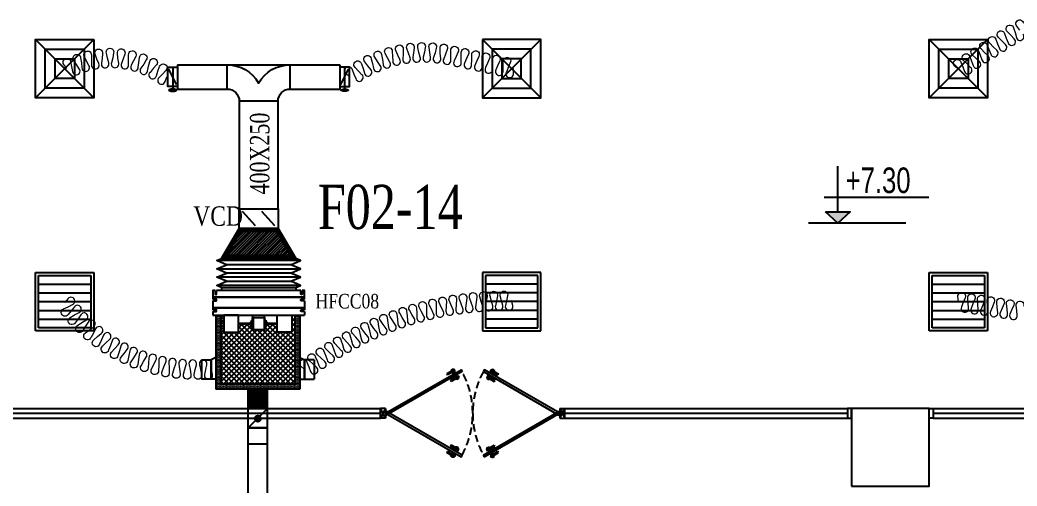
# Model space of a CAD drawing. Header units: metres. Extents: x 352651 to 1421851, y -87441 to -24441.
# Drawn here: x 472017 to 482282, y -59760 to -54958 of the extents above; entities that cross this region are included whole.
import ezdxf
from ezdxf.enums import TextEntityAlignment as Align

# ---------------------------------------------------------------- set-up
doc = ezdxf.new("R2010")
doc.units = ezdxf.units.M
doc.header["$LTSCALE"] = 300
doc.header["$MEASUREMENT"] = 0
doc.linetypes.add('DASHED2', pattern=[0.375, 0.25, -0.125])
doc.layers.get('0').update_dxf_attribs({"linetype": 'CONTINUOUS'})
for name, color, linetype in [('bat noi mem', 4, 'CONTINUOUS'), ('CUA', 8, 'CONTINUOUS'), ('CUAGIO', 2, 'CONTINUOUS'), ('KHUAT', 8, 'DASHED2'), ('KT', 1, 'CONTINUOUS'), ('THAY', 9, 'CONTINUOUS'), ('thiet bi', 11, 'CONTINUOUS'), ('TUONG', 7, 'CONTINUOUS'), ('vach', 6, 'CONTINUOUS')]:
    doc.layers.add(name, color=color, linetype=linetype)
doc.layers.add('noi mem', color=5, linetype='BATTING', lineweight=0)
doc.styles.add('ANO', font='VnAvantH.TTF')
doc.styles.add('PHU', font='vntimeh.shx', dxfattribs={"width": 0.8})
doc.styles.add('ROMANS', font='romans.shx', dxfattribs={"width": 0.75, "bigfont": 'romancvn.shx'})
doc.linetypes.add('BATTING', pattern='A,0.0001,-0.1,[134,ltypeshp.shx,S=0.1,R=0,X=-0.1,Y=0],-0.2,[134,ltypeshp.shx,S=0.1,R=180,X=0.1,Y=0],-0.1', length=0.4001)

# ---------------------------------------------------------------- blocks, each defined once
blk = doc.blocks.new('SAD')
at = {"layer": 'CUAGIO', "color": 8}
for p, q in [((-300, -300), (300, 300)), ((300, -300), (-300, 300))]:
    blk.add_line(p, q, dxfattribs=at)
at = {"layer": 'CUAGIO'}
blk.add_lwpolyline([(300, -300), (300, 300), (-300, 300), (-300, -300)], close=True, dxfattribs=at)
at = {"layer": 'CUAGIO', "color": 8}
for points in [[(200, -200), (200, 200), (-200, 200), (-200, -200)], [(100, -100), (100, 100), (-100, 100), (-100, -100)]]:
    blk.add_lwpolyline(points, close=True, dxfattribs=at)
blk = doc.blocks.new('SAG')
at = {"layer": 'CUAGIO'}
for p, q in [((-300, 300), (-300, -300)), ((300, 300), (-300, 300)), ((300, -300), (300, 300)), ((-300, -300), (300, -300))]:
    blk.add_line(p, q, dxfattribs=at)
at = {"layer": 'CUAGIO', "color": 8}
for p, q in [((-270, 270), (-270, -270)), ((270, 270), (-270, 270)), ((-180, -270), (-180, 270)), ((-90, -270), (-90, 270)), ((0, -270), (0, 270)), ((90, -270), (90, 270)), ((180, -270), (180, 270)), ((270, -270), (270, 270)), ((-270, -270), (270, -270))]:
    blk.add_line(p, q, dxfattribs=at)
blk = doc.blocks.new('cot1')
at = {"layer": 'vach'}
blk.add_lwpolyline([(-400, -400), (400, -400), (400, 400), (-400, 400)], close=True, dxfattribs=at)
blk = doc.blocks.new('COTSAN')
for p, q in [((0, 1.044), (0, 5.58)), ((-1.335, 2.537), (8.895, 2.537))]:
    blk.add_line(p, q)
blk.add_lwpolyline([(-1.199, 1.107), (1.201, 1.107), (0.001, 0)], close=True)
blk.add_solid([(-1.199, 1.107), (1.201, 1.107), (0.001, 0)])
at = {"style": 'ANO', "width": 0.75}
blk.add_attdef('+0.000', (0.773, 2.941), '', height=2.5, dxfattribs=at)
blk = doc.blocks.new('1-van gio D200')
at = {"layer": 'CUAGIO'}
h = blk.add_hatch(dxfattribs=at)
h.set_pattern_fill('ANSI31', color=256, scale=100, style=0)
edge = h.paths.add_edge_path()
edge.add_ellipse((486127, -58494), major_axis=(-38.1, 0), ratio=0.310482, start_angle=0, end_angle=360, ccw=False)
for p, q in [((486167, -58437), (486087, -58277)), ((486127, -58257), (486127, -58494))]:
    blk.add_line(p, q, dxfattribs=at)
at = {"layer": 'CUAGIO', "const_width": 3}
for points in [[(486127, -58457), (486177, -58457), (486177, -58257), (486077, -58257), (486077, -58457), (486127, -58457)], [(486167, -58437), (486087, -58277)], [(486127, -58257), (486127, -58494)]]:
    blk.add_lwpolyline(points, dxfattribs=at)
at = {"layer": 'CUAGIO'}
blk.add_lwpolyline([(486177, -58457), (486077, -58457), (486077, -58257), (486177, -58257)], close=True, dxfattribs=at)
at = {"layer": 'CUAGIO', "const_width": 5.35}
blk.add_lwpolyline([(486131, -58357, -1), (486123, -58357, -1)], format="xyb", close=True, dxfattribs=at)
at = {"layer": 'CUAGIO', "extrusion": (0, 0, -1)}
blk.add_ellipse((486127, -58494), major_axis=(-38.1, 0), ratio=0.310482, start_param=-1.570796, end_param=4.712389, dxfattribs=at)
blk = doc.blocks.new('bac noi mem')
at = {"layer": 'bat noi mem'}
for p, q in [((493887, -64673), (493867, -64693)), ((494067, -64693), (493867, -64693)), ((493867, -64693), (493887, -64713)), ((493887, -64713), (493867, -64733)), ((494067, -64733), (493867, -64733)), ((493867, -64733), (493887, -64753)), ((493887, -64753), (493867, -64773)), ((494047, -64673), (493887, -64673)), ((494047, -64713), (493887, -64713)), ((494047, -64753), (493887, -64753)), ((494047, -64673), (494067, -64693)), ((494067, -64693), (494047, -64713)), ((494047, -64713), (494067, -64733)), ((494067, -64733), (494047, -64753)), ((494047, -64753), (494067, -64773)), ((494067, -64773), (493867, -64773)), ((493867, -64773), (493887, -64793)), ((493887, -64793), (493867, -64813)), ((494067, -64813), (493867, -64813)), ((493867, -64813), (493887, -64833)), ((493887, -64833), (493867, -64853)), ((494067, -64853), (493867, -64853)), ((493867, -64853), (493887, -64873)), ((494047, -64793), (493887, -64793)), ((494047, -64833), (493887, -64833)), ((494047, -64873), (493887, -64873)), ((494067, -64773), (494047, -64793)), ((494047, -64793), (494067, -64813)), ((494067, -64813), (494047, -64833)), ((494047, -64833), (494067, -64853)), ((494067, -64853), (494047, -64873))]:
    blk.add_line(p, q, dxfattribs=at)

msp = doc.modelspace()

# ---------------------------------------------------------------- hatches: boundary and pattern name
at = {"layer": 'CUAGIO'}
h = msp.add_hatch(dxfattribs=at)
h.set_pattern_fill('DOTS', color=256, scale=150, style=0)
h.set_pattern_definition([(0, (-362521.175, -63879.004), (4.6875, 9.375), [0, -9.375])])
h.paths.add_polyline_path([(474674.8, -57104.7), (474274.8, -57104.7), (474245.7, -57154.5), (474280.5, -57154.5), (474292, -57134.7), (474657.6, -57134.7), (474669.1, -57154.5), (474703.8, -57154.5)])
h.paths.add_polyline_path([(474703.8, -57154.5), (474669.1, -57154.5), (474785.9, -57354.5), (474820.6, -57354.5)])
h.paths.add_polyline_path([(474820.6, -57354.5), (474785.9, -57354.5), (474803.5, -57384.7), (474146, -57384.7), (474163.7, -57354.5), (474128.9, -57354.5), (474093.8, -57414.7), (474855.8, -57414.7)])
h.paths.add_polyline_path([(474280.5, -57154.5), (474245.7, -57154.5), (474128.9, -57354.5), (474163.7, -57354.5)])
h = msp.add_hatch(dxfattribs=at)
h.set_pattern_fill('ANSI31', color=256, scale=150, style=0)
h.set_pattern_definition([(45, (-178272.643, -629.082), (-13.25825215, 13.25825215), [])])
h.paths.add_polyline_path([(474292, -57134.7), (474657.6, -57134.7), (474803.5, -57384.7), (474146, -57384.7)])
h = msp.add_hatch(dxfattribs=at)
h.set_pattern_fill('DOTS', color=2, scale=200, style=0)
h.set_pattern_definition([(0, (-91612.357, -1157.59), (6.25, 12.5), [0, -12.5])])
h.paths.add_polyline_path([(474897.1, -58000.2), (474847.1, -58000.2), (474847.1, -58710.2), (474085.1, -58710.2), (474085.1, -58000.2), (474035.1, -58000.2), (474035.1, -58760.2), (474897.1, -58760.2)])
at = {"layer": 'CUAGIO', "ltscale": 1.5}
h = msp.add_hatch(dxfattribs=at)
h.set_pattern_fill('ANSI37', color=9, scale=300, angle=180, style=0)
h.paths.add_polyline_path([(474847.1, -58000.2), (474814.8, -58000.2), (474814.8, -58175.2), (474664.8, -58175.2), (474664.8, -58092.3), (474559.6, -58092.3), (474559.6, -58107.9), (474549, -58107.9), (474549, -58123.7), (474539.1, -58123.7), (474539.1, -58148.7, -1.000003), (474532.7, -58150.8), (474416.9, -58150.8, -0.9999965), (474410.4, -58148.7), (474410.4, -58123.7), (474400.5, -58123.7), (474400.5, -58107.9), (474390, -58107.9), (474390, -58092.3), (474267.3, -58092.3), (474267.3, -58175.2), (474117.3, -58175.2), (474117.3, -58000.2), (474085.1, -58000.2), (474085.1, -58710.2), (474847.1, -58710.2)])

# ---------------------------------------------------------------- linework, layer by layer
at = {"layer": 'bat noi mem'}
for p, q in [((474905.8, -57436.2), (474043.8, -57436.2)), ((474905.8, -57436.2), (474043.8, -57436.2)), ((474805.8, -57479), (474143.8, -57479)), ((474043.8, -57521.9), (474905.8, -57521.9)), ((474805.8, -57564.7), (474143.8, -57564.7)), ((474905.8, -57607.6), (474043.8, -57607.6)), ((474143.8, -57650.4), (474805.8, -57650.4)), ((474905.8, -57693.3), (474043.8, -57693.3)), ((474093.8, -57714.7), (474855.8, -57714.7))]:
    msp.add_line(p, q, dxfattribs=at)
for points in [[(474093.8, -57714.7), (474043.8, -57693.3), (474143.8, -57650.4), (474043.8, -57607.6), (474143.8, -57564.7), (474043.8, -57521.9), (474143.8, -57479), (474043.8, -57436.2), (474093.8, -57414.7)], [(474855.8, -57714.7), (474905.8, -57693.3), (474805.8, -57650.4), (474905.8, -57607.6), (474805.8, -57564.7), (474905.8, -57521.9), (474805.8, -57479), (474905.8, -57436.2), (474855.8, -57414.7)]]:
    msp.add_lwpolyline(points, dxfattribs=at)
at = {"layer": 'CUA'}
for p, q in [((476457.4, -58578.4), (476412.3, -58604.4)), ((476412.3, -58604.4), (476418.6, -58615.2)), ((476463.6, -58589.2), (476418.6, -58615.2)), ((476499.2, -58561.4), (476449.1, -58590.4)), ((476488.3, -58597.8), (476462.4, -58552.8)), ((476857.6, -58561.4), (476907.8, -58590.4)), ((476868.5, -58597.8), (476894.5, -58552.8)), ((476893.3, -58589.2), (476938.3, -58615.2)), ((476899.5, -58578.4), (476944.5, -58604.4)), ((476944.5, -58604.4), (476938.3, -58615.2)), ((476495.8, -58645), (476450.8, -58671)), ((476457, -58681.8), (476450.8, -58671)), ((476502.1, -58655.8), (476457, -58681.8)), ((476537.7, -58628.1), (476487.5, -58657)), ((476500.8, -58619.3), (476526.7, -58664.3)), ((476819.2, -58628.1), (476869.3, -58657)), ((476856.1, -58619.3), (476830.1, -58664.3)), ((476854.8, -58655.8), (476899.8, -58681.8)), ((476861, -58645), (476906.1, -58671)), ((476899.8, -58681.8), (476906.1, -58671)), ((470128.4, -59009.6), (475728.4, -59009.8)), ((470178.4, -58959.6), (475728.4, -58960)), ((475728.4, -59059.6), (475728.4, -58960)), ((475781.2, -58960), (475728.4, -59059.6)), ((475781.2, -59059.6), (475728.4, -58960)), ((475781.2, -58960), (475728.4, -58960)), ((475781.2, -58960), (475781.2, -59059.6)), ((477575.6, -58960), (477575.6, -59059.6)), ((477575.6, -58960), (477628.4, -59059.6)), ((477575.6, -59059.6), (477628.4, -58960)), ((477575.6, -58960), (477628.4, -58960)), ((477628.4, -59059.6), (477628.4, -58960)), ((470078.4, -59059.6), (475728.4, -59059.6)), ((475781.2, -59059.6), (475728.4, -59059.6)), ((477575.6, -59059.6), (477628.4, -59059.6)), ((476412.3, -59415.2), (476418.6, -59404.4)), ((476457.4, -59441.2), (476412.3, -59415.2)), ((476463.6, -59430.4), (476418.6, -59404.4)), ((476499.2, -59458.2), (476449.1, -59429.2)), ((476457, -59337.8), (476450.8, -59348.6)), ((476495.8, -59374.6), (476450.8, -59348.6)), ((476502.1, -59363.8), (476457, -59337.8)), ((476488.3, -59421.8), (476462.4, -59466.8)), ((476537.7, -59391.5), (476487.5, -59362.6)), ((476500.8, -59400.3), (476526.7, -59355.3)), ((476819.2, -59391.5), (476869.3, -59362.6)), ((476856.1, -59400.3), (476830.1, -59355.3)), ((476854.8, -59363.8), (476899.8, -59337.8)), ((476857.6, -59458.2), (476907.8, -59429.2)), ((476861, -59374.6), (476906.1, -59348.6)), ((476868.5, -59421.8), (476894.5, -59466.8)), ((476893.3, -59430.4), (476938.3, -59404.4)), ((476899.5, -59441.2), (476944.5, -59415.2)), ((476899.8, -59337.8), (476906.1, -59348.6)), ((476944.5, -59415.2), (476938.3, -59404.4))]:
    msp.add_line(p, q, dxfattribs=at)
at = {"layer": 'CUA', "linetype": 'Continuous'}
for p, q in [((477628.4, -58959.6), (480538.4, -58959.6)), ((477628.4, -59009.6), (480538.4, -59009.6)), ((481418.4, -58959.6), (483728.4, -58959.6)), ((481418.4, -59009.6), (483728.4, -59009.6)), ((477628.4, -59059.6), (480538.4, -59059.6)), ((481418.4, -59059.6), (483728.4, -59059.6))]:
    msp.add_line(p, q, dxfattribs=at)
at = {"layer": 'CUA'}
for points in [[(476568.8, -58579.5), (475791.8, -59028.1), (475781.2, -59009.8), (476558.2, -58561.2)], [(476788.1, -58579.5), (477565.1, -59028.1), (477575.6, -59009.8), (476798.6, -58561.2)], [(476568.8, -59440.1), (475791.8, -58991.5), (475781.2, -59009.8), (476558.2, -59458.4)], [(476788.1, -59440.1), (477565.1, -58991.5), (477575.6, -59009.8), (476798.6, -59458.4)]]:
    msp.add_lwpolyline(points, close=True, dxfattribs=at)
at = {"layer": 'CUA', "linetype": 'Continuous'}
for points in [[(480578.4, -58959.6), (480538.4, -58959.6), (480538.4, -59059.6), (480578.4, -59059.6)], [(481378.4, -58959.6), (481418.4, -58959.6), (481418.4, -59059.6), (481378.4, -59059.6)]]:
    msp.add_lwpolyline(points, close=True, dxfattribs=at)
at = {"layer": 'CUA', "extrusion": (0, 0, -1)}
for centre, major_axis in [((476475.3, -58575.2), (17.6, -4.7)), ((476843.1, -58641.9), (-4.7, 17.6)), ((476513.8, -59377.7), (4.7, -17.6)), ((476881.5, -59444.4), (-17.6, 4.7))]:
    msp.add_ellipse(centre, major_axis=major_axis, ratio=1, dxfattribs=at)
at = {"layer": 'CUA'}
for centre, major_axis in [((476881.5, -58575.2), (-17.6, -4.7)), ((476513.8, -58641.9), (4.7, 17.6)), ((476475.3, -59444.4), (17.6, 4.7)), ((476843.1, -59377.7), (-4.7, -17.6))]:
    msp.add_ellipse(centre, major_axis=major_axis, ratio=1, dxfattribs=at)
at = {"layer": 'CUAGIO'}
for p, q in [((473639.8, -55419.7), (473639.8, -55669.7)), ((475309.8, -55419.7), (475309.8, -55669.7)), ((474441.7, -57079), (474307.8, -56930.4)), ((474641.7, -57079), (474507.8, -56930.4)), ((474093.8, -57414.7), (474274.8, -57104.7)), ((474274.8, -57104.7), (474674.8, -57104.7)), ((474674.8, -57104.7), (474855.8, -57414.7)), ((474093.8, -57414.7), (474855.8, -57414.7)), ((474093.8, -57414.7), (474855.8, -57414.7)), ((474805.8, -57479), (474805.8, -57479)), ((474035.1, -58000.2), (474035.1, -58760.2)), ((474085.1, -58000.2), (474085.1, -58710.2)), ((474847.1, -58000.2), (474847.1, -58710.2)), ((474897.1, -58000.2), (474897.1, -58760.2)), ((473885.4, -58459.4), (473885.4, -58659.4)), ((473985.1, -58459.4), (473985.1, -58659.4)), ((473985.1, -58659.4), (473985.1, -58459.4)), ((473985.1, -58659.4), (473985.1, -58459.4)), ((474947.1, -58459.4), (474947.1, -58659.4)), ((474947.1, -58659.4), (474947.1, -58459.4)), ((474947.1, -58659.4), (474947.1, -58459.4)), ((475046.8, -58459.4), (475046.8, -58659.4)), ((473985.1, -58659.4), (473885.4, -58659.4)), ((474947.1, -58659.4), (475046.8, -58659.4)), ((474366.1, -60439.6), (474366.1, -58760.2)), ((474566.1, -60439.6), (474566.1, -58760.2)), ((474566.1, -58959.6), (474366.1, -59159.5)), ((474566.1, -58959.6), (474366.1, -58959.6)), ((474366.1, -59159.5), (474566.1, -59159.5)), ((474566.1, -59159.5), (474366.1, -59159.5)), ((474566.1, -59329.6), (474366.1, -59329.6))]:
    msp.add_line(p, q, dxfattribs=at)
at = {"layer": 'CUAGIO', "ltscale": 1.5}
for p, q in [((474149.8, -55669.7), (474149.8, -55419.7)), ((474149.8, -55669.7), (474149.8, -55419.7)), ((474149.8, -55419.7), (474799.8, -55419.7)), ((474799.8, -55669.7), (474799.8, -55419.7)), ((474674.8, -55794.7), (474274.8, -55794.7))]:
    msp.add_line(p, q, dxfattribs=at)
at = {"layer": 'CUAGIO', "color": 2}
for p, q in [((474947.8, -57960.7), (474947.8, -58000.2)), ((474847.1, -58710.2), (474085.1, -58710.2)), ((474897.1, -58760.2), (474035.1, -58760.2))]:
    msp.add_line(p, q, dxfattribs=at)
for points in [[(473639.8, -55419.7), (474149.8, -55419.7, -0.2682933), (474474.8, -55607.6, -0.2682933), (474799.8, -55419.7), (475309.8, -55419.7)], [(473639.8, -55669.7), (474149.8, -55669.7, -0.4142136), (474274.8, -55794.7), (474274.8, -56904.7), (474674.8, -56904.7), (474674.8, -55794.7, -0.4142136), (474799.8, -55669.7), (475309.8, -55669.7)]]:
    msp.add_lwpolyline(points, format="xyb", dxfattribs=at)
at = {"layer": 'CUAGIO'}
for points in [[(474274.8, -56904.7), (474674.8, -56904.7), (474674.8, -57104.7), (474274.8, -57104.7)], [(474292, -57134.7), (474657.6, -57134.7), (474803.5, -57384.7), (474146, -57384.7)]]:
    msp.add_lwpolyline(points, close=True, dxfattribs=at)
for points, const_width in [([(474369.8, -57004.7, 1), (474379.8, -57004.7, 1)], 10), ([(474569.8, -57004.7, 1), (474579.8, -57004.7, 1)], 10), ([(474486.1, -59065, -1), (474446.1, -59065, -1)], 40)]:
    msp.add_lwpolyline(points, format="xyb", close=True, dxfattribs=dict(at, const_width=const_width))
for points in [[(473885.4, -58459.4), (473985.1, -58459.4)], [(474035.1, -58434.2), (473985.1, -58459.4)], [(474897.1, -58434.2), (474947.1, -58459.4)], [(475046.8, -58459.4), (474947.1, -58459.4)], [(474035.1, -58659.4), (473985.1, -58659.4)], [(474897.1, -58659.4), (474947.1, -58659.4)]]:
    msp.add_lwpolyline(points, dxfattribs=at)
at = {"layer": 'KHUAT'}
for centre, start, end in [((475779.2, -59009.8), 331.40997, 28.59003), ((477577.7, -59009.8), 151.40997, 208.59003)]:
    msp.add_arc(centre, 899.3, start, end, dxfattribs=at)
at = {"layer": 'noi mem', "ltscale": 1.5}
for points in [[(481678.4, -55469.6), (481642.1, -55433.6, -1.3333333), (481704.7, -55392.4), (481723.3, -55440.1), (481741.8, -55487.7, 1.3333333), (481804.5, -55446.5), (481768.1, -55410.6), (481731.8, -55374.7, -1.3333333), (481794.4, -55333.5), (481813, -55381.1), (481831.6, -55428.7, 1.3333333), (481894.2, -55387.5), (481857.9, -55351.6), (481821.5, -55315.7, -1.3333333), (481884.2, -55274.5), (481902.7, -55322.1), (481921.3, -55369.8, 1.3333333), (481983.9, -55328.6), (481947.6, -55292.6), (481911.2, -55256.7, -1.3333333), (481973.9, -55215.5), (481992.4, -55263.2), (482011, -55310.8, 1.3333333), (482073.7, -55269.6), (482037.3, -55233.7), (482000.9, -55197.7, -1.3333333), (482063.6, -55156.5), (482082.1, -55204.2), (482100.7, -55251.8, 1.3333333), (482163.4, -55210.6), (482127, -55174.7), (482090.6, -55138.8, -1.3333333), (482153.3, -55097.6), (482171.8, -55145.2), (482190.1, -55192.8, 1.3333333), (482253, -55151.9), (482216.8, -55115.9), (482182, -55078, -1.3333333), (482246.6, -55039.9), (482263.1, -55088.6), (482276.7, -55137.5, 1.3333333), (482343.1, -55102.7)], [(482310.6, -55063.7), (482279.8, -55022.4, -1.3333333), (482347.9, -54991)], [(475409.8, -55544.7), (475374.4, -55508.1, -1.3333333), (475437.5, -55467.5), (475456.1, -55515), (475474.6, -55562.5, 1.3333333), (475537.7, -55522.1), (475502.4, -55485.4), (475467.9, -55447.4, -1.3333333), (475532.2, -55408.8), (475549.5, -55457.1), (475564.4, -55505.5, 1.3333333), (475630.3, -55469.8), (475597.8, -55430.8), (475566.8, -55390, -1.3333333), (475634.2, -55357.2), (475647.2, -55406.8), (475657.9, -55456.3, 1.3333333), (475726.7, -55426.5), (475697.7, -55384.9), (475670.3, -55341.5, -1.3333333), (475740.4, -55314.6), (475749, -55365.2), (475755.3, -55415.5, 1.3333333), (475826.4, -55391.7), (475801.2, -55347.8), (475777.7, -55302.2, -1.3333333), (475849.8, -55281.5), (475854, -55332.6), (475855.9, -55383.3, 1.3333333), (475928.8, -55365.8), (475907.5, -55319.8), (475888.1, -55272.3, -1.3333333), (475961.7, -55258.1), (475961.5, -55309.4), (475958.9, -55360, 1.3333333), (476033.1, -55348.9), (476015.8, -55301.3), (476000.7, -55252.3, -1.3333333), (476075.3, -55244.5), (476070.5, -55295.5), (476063.5, -55345.8, 1.3333333), (476138.4, -55341.2), (476125.4, -55292.2), (476114.6, -55242.1, -1.3333333), (476189.5, -55240.8), (476180.4, -55291.3), (476169, -55340.7, 1.3333333), (476244, -55342.7), (476235.3, -55292.8), (476228.9, -55241.9, -1.3333333), (476303.7, -55247.2), (476290.2, -55296.7), (476274.6, -55344.9, 1.3333333), (476349.1, -55353.4), (476344.8, -55302.9), (476342.8, -55251.7, -1.3333333), (476416.9, -55263.5), (476399.1, -55311.6), (476379.4, -55358.4, 1.3333333), (476453, -55373.2), (476453, -55322.5), (476453.6, -55271.5, -1.3333333), (476527, -55287.1), (476506.8, -55333.9), (476486.6, -55380.7, 1.3333333), (476560, -55396.3), (476560.6, -55345.3), (476561.2, -55294.3, -1.3333333), (476634.5, -55309.9), (476614.4, -55356.7), (476594.2, -55403.6, 1.3333333), (476667.5, -55419.1), (476668.1, -55368.2), (476668.7, -55317.2, -1.3333333), (476742.1, -55332.8), (476721.9, -55379.6), (476701.7, -55426.4, 1.3333333), (476775.1, -55442), (476775.7, -55391), (476776.3, -55340, -1.3333333), (476849.7, -55355.6), (476829.5, -55402.4), (476809.3, -55449.3, 1.3333333), (476882.7, -55464.9), (476883.3, -55413.9), (476883.9, -55362.9, -1.3333333), (476957.2, -55378.5), (476937.1, -55425.3), (476916.9, -55472.1, 1.3333333), (476990.3, -55487.7), (476990.9, -55436.7), (476991.5, -55385.7, -1.3333333), (477064.8, -55401.3), (477044.6, -55448.1), (477024.5, -55495, 1.3333333), (477097.8, -55510.6), (477098.4, -55459.6)], [(472498.4, -55459.6), (472469.9, -55417.2, -1.3333333), (472539.3, -55388.7), (472548.9, -55438.8), (472558.4, -55489, 1.3333333), (472627.8, -55460.4), (472599.3, -55418.1), (472572.1, -55374.5, -1.3333333), (472642.3, -55348.2), (472650.4, -55399), (472655.2, -55449.4, 1.3333333), (472726.8, -55427.4), (472702.5, -55383), (472680.5, -55336.5, -1.3333333), (472753.4, -55318.6), (472755.4, -55370), (472754.3, -55420.6, 1.3333333), (472828.1, -55407.1), (472809, -55360.2), (472792.7, -55311.4, -1.3333333), (472867.1, -55302.2), (472863.2, -55353.5), (472856.1, -55403.6, 1.3333333), (472931, -55398.8), (472917.6, -55350), (472907, -55299.6, -1.3333333), (472982, -55299.2), (472972.1, -55349.6), (472959.2, -55398.6, 1.3333333), (473034.1, -55402.6), (473026.5, -55352.5), (473021.9, -55301.3, -1.3333333), (473096.5, -55309.6), (473080.7, -55358.5), (473062.2, -55405.7, 1.3333333), (473136.2, -55418.4), (473134.4, -55367.8), (473135.9, -55316.3, -1.3333333), (473208.9, -55333.3), (473187.5, -55380.1), (473163.7, -55424.8, 1.3333333), (473235.6, -55446), (473239.8, -55395.5), (473247.3, -55344.6, -1.3333333), (473317.8, -55370), (473291.1, -55414), (473262.2, -55455.6, 1.3333333), (473331.2, -55485), (473341.3, -55435.4), (473354.6, -55385.7, -1.3333333), (473421.7, -55419.2), (473390.1, -55459.7), (473356.5, -55497.6, 1.3333333), (473421.6, -55535), (473437.4, -55486.8), (473455.2, -55439, -1.3333333), (473518.8, -55478.8), (473483.6, -55515.8), (473448.4, -55552.7, 1.3333333), (473511.9, -55592.5), (473529.8, -55544.7)], [(474947.1, -58559.4), (474909.3, -58524.7, -1.3333333), (474971.1, -58482.3), (474990, -58530), (475008.8, -58577.7, 1.3333333), (475070.6, -58535.3), (475032.8, -58500.6), (474995.1, -58465.8, -1.3333333), (475056.9, -58423.4), (475075.7, -58471.1), (475094.5, -58518.9, 1.3333333), (475156.4, -58476.4), (475118.6, -58441.7), (475080.9, -58406.7, -1.3333333), (475143, -58364.6), (475161.6, -58412.5), (475179.4, -58460.5, 1.3333333), (475242.1, -58419.2), (475205.1, -58383.9), (475168.5, -58347.8, -1.3333333), (475231.8, -58307.5), (475249, -58356), (475265.3, -58404.5, 1.3333333), (475329.2, -58365.3), (475293.3, -58328.8), (475257.9, -58291.5, -1.3333333), (475322.4, -58253.3), (475338.1, -58302.2), (475352.8, -58351.3, 1.3333333), (475418, -58314), (475383.2, -58276.4), (475349, -58238.1, -1.3333333), (475414.7, -58201.9), (475428.8, -58251.3), (475442, -58300.8, 1.3333333), (475508.3, -58265.6), (475474.7, -58226.9), (475441.7, -58187.5, -1.3333333), (475508.5, -58153.4), (475521, -58203.3), (475532.7, -58253.1, 1.3333333), (475600, -58220), (475567.7, -58180.3), (475535.9, -58139.9, -1.3333333), (475603.7, -58107.9), (475614.7, -58158.1), (475624.9, -58208.3, 1.3333333), (475693.2, -58177.3), (475662.1, -58136.6), (475631.6, -58095.3, -1.3333333), (475700.4, -58065.4), (475709.8, -58115.9), (475718.4, -58166.4, 1.3333333), (475787.6, -58137.6), (475757.8, -58095.9), (475728.6, -58053.6, -1.3333333), (475798.3, -58025.9), (475806.2, -58076.7), (475813.1, -58127.4, 1.3333333), (475883.3, -58100.8), (475854.8, -58058.2), (475826.9, -58015, -1.3333333), (475897.4, -57989.5), (475903.7, -58040.5), (475909.1, -58091.4, 1.3333333), (475980, -58067), (475952.9, -58023.6), (475926.4, -57979.5, -1.3333333), (475997.7, -57956.2), (476002.3, -58007.4), (476006.1, -58058.5, 1.3333333), (476077.7, -58036.3), (476052, -57992), (476026.9, -57947.2, -1.3333333), (476098.9, -57926.1), (476101.9, -57977.4), (476104.1, -58028.5, 1.3333333), (476176.4, -58008.6), (476152.1, -57963.5), (476128.4, -57917.9, -1.3333333), (476201, -57899.1), (476202.4, -57950.5), (476203, -58001.7, 1.3333333), (476275.9, -57984), (476252.9, -57938.2), (476230.7, -57891.9, -1.3333333), (476303.8, -57875.4), (476303.7, -57926.8), (476302.7, -57978, 1.3333333), (476376.1, -57962.6), (476354.6, -57916.1), (476333.8, -57869.1, -1.3333333), (476407.4, -57854.8), (476405.7, -57906.2), (476403.1, -57957.3, 1.3333333), (476476.9, -57944.2), (476456.9, -57897.1), (476437.5, -57849.5, -1.3333333), (476511.6, -57837.5), (476508.2, -57888.8), (476504, -57939.9, 1.3333333), (476578.2, -57929.1), (476559.7, -57881.4), (476541.9, -57833.1, -1.3333333), (476616.2, -57823.5), (476611.3, -57874.7), (476605.5, -57925.6, 1.3333333), (476680, -57917.1), (476663, -57868.8), (476646.6, -57820.1, -1.3333333), (476721.3, -57812.8), (476714.7, -57863.8), (476707.3, -57914.4, 1.3333333), (476782.1, -57908.3), (476766.6, -57859.5), (476751.8, -57810.3, -1.3333333), (476826.6, -57805.3), (476818.5, -57856.1), (476809.5, -57906.5, 1.3333333), (476884.4, -57902.7), (476870.4, -57853.4), (476857.2, -57803.8, -1.3333333), (476932.1, -57801.2), (476922.4, -57851.6), (476911.9, -57901.7, 1.3333333), (476986.9, -57900.3), (476974.4, -57850.6), (476962.4, -57800.8, -1.3333333), (477037.4, -57800), (477026.4, -57850.1), (477015.4, -57900.2, 1.3333333), (477090.4, -57899.4), (477078.4, -57849.6)], [(481678.4, -57859.6), (481673.8, -57808.3, -1.3333333), (481747.9, -57819.4), (481728.5, -57867.1), (481709, -57914.7, 1.3333333), (481783.2, -57925.8), (481778.5, -57874.6), (481773.8, -57823.3, -1.3333333), (481848, -57834.4), (481828.5, -57882.1), (481809.1, -57929.7, 1.3333333), (481883.2, -57940.8), (481878.6, -57889.6), (481873.9, -57838.3, -1.3333333), (481948.1, -57849.4), (481928.6, -57897.1), (481909.1, -57944.7, 1.3333333), (481983.3, -57955.8), (481978.7, -57904.6), (481974, -57853.3, -1.3333333), (482048.2, -57864.5), (482028.7, -57912.1), (482009.2, -57959.7, 1.3333333), (482083.4, -57970.8), (482078.7, -57919.6), (482074.1, -57868.3, -1.3333333), (482148.2, -57879.5), (482128.8, -57927.1), (482109.3, -57974.7, 1.3333333), (482183.5, -57985.9), (482178.8, -57934.6), (482174.2, -57883.3, -1.3333333), (482248.3, -57894.5), (482228.8, -57942.1), (482209.4, -57989.7, 1.3333333), (482283.5, -58000.9), (482278.9, -57949.6), (482274.2, -57898.3, -1.3333333), (482348.4, -57909.5)], [(473985.1, -58559.4), (473995.5, -58609.4, -1.3333333), (473920.5, -58609.4), (473930.9, -58559.4), (473941.3, -58509.4, 1.3333333), (473866.3, -58509.4), (473876.7, -58559.4), (473887.2, -58609.4, -1.3333333), (473812.2, -58609.4), (473822.6, -58559.4), (473833.4, -58509.7, 1.3333333), (473758.4, -58509.1), (473768.4, -58559), (473776.8, -58609.6, -1.3333333), (473701.9, -58606.6), (473714.3, -58556.9), (473728.3, -58508, 1.3333333), (473653.5, -58502.5), (473660.3, -58552.9), (473665.3, -58604, -1.3333333), (473590.7, -58596), (473606.4, -58547.1), (473623.7, -58499.3, 1.3333333), (473549.4, -58488.8), (473552.8, -58539.6), (473554.4, -58590.8, -1.3333333), (473480.5, -58577.9), (473499.5, -58530.2), (473519.9, -58483.6, 1.3333333), (473446.5, -58468.2), (473446.5, -58519), (473444.6, -58570.3, -1.3333333), (473371.8, -58552.4), (473393.9, -58506.1), (473417.4, -58461, 1.3333333), (473345.2, -58440.7), (473341.7, -58491.4), (473336.4, -58542.4, -1.3333333), (473265, -58519.7), (473290.1, -58475), (473316.6, -58431.6, 1.3333333), (473245.9, -58406.5), (473239.1, -58456.8), (473230.4, -58507.4, -1.3333333), (473160.6, -58479.9), (473188.7, -58437), (473218, -58395.5, 1.3333333), (473149.2, -58365.6), (473139, -58415.5), (473126.9, -58465.3, -1.3333333), (473059.1, -58433.2), (473090, -58392.3), (473122.1, -58352.8, 1.3333333), (473055.5, -58318.4), (473041.9, -58367.5), (473026.5, -58416.4, -1.3333333), (472961, -58379.8), (472994.6, -58341), (473029.3, -58303.8, 1.3333333), (472965.1, -58265.1), (472948.3, -58313), (472929.6, -58360.8, -1.3333333), (472866.7, -58319.9), (472902.9, -58283.5), (472939.9, -58248.7, 1.3333333), (472878.5, -58205.7), (472858.5, -58252.5), (472836.7, -58298.9, -1.3333333), (472776.7, -58253.9), (472815.2, -58220), (472854.5, -58187.7, 1.3333333), (472796, -58140.7), (472772.9, -58186), (472748.1, -58230.9, -1.3333333), (472691.2, -58181.9), (472731.9, -58150.7), (472773.3, -58121.1, 1.3333333), (472718.1, -58070.3), (472692.1, -58114), (472664.2, -58157.1, -1.3333333), (472610.8, -58104.4), (472653.5, -58076), (472696.8, -58049.3, 1.3333333), (472645.2, -57994.9), (472616.2, -58036.7), (472585.6, -58077.8, -1.3333333), (472535.8, -58021.7), (472580.3, -57996.2), (472625.3, -57972.4, 1.3333333), (472577.4, -57914.7), (472545.7, -57954.5), (472513, -57993.7, -1.3333333), (472466.4, -57934.9), (472512.1, -57912), (472557.7, -57889.1, 1.3333333), (472511.1, -57830.3), (472478.4, -57869.6)]]:
    msp.add_lwpolyline(points, format="xyb", dxfattribs=at)
at = {"layer": 'thiet bi'}
for p, q in [((474093.8, -57714.7), (474093.8, -57746.2)), ((474855.8, -57714.7), (474855.8, -57746.2)), ((474947.8, -57812.2), (474001.8, -57812.2)), ((474947.8, -57817.2), (474001.8, -57817.2)), ((474947.8, -57923.2), (474001.8, -57923.2)), ((474947.8, -57928.2), (474001.8, -57928.2)), ((474001.8, -57960.7), (474001.8, -58000.2)), ((474001.8, -58000.2), (474947.8, -58000.2)), ((474387, -58083.2), (474267.3, -58083.2)), ((474267.3, -58083.2), (474267.3, -58092.3)), ((474387, -58092.3), (474267.3, -58092.3)), ((474400.5, -58067.5), (474390, -58067.5)), ((474390, -58067.5), (474390, -58107.9)), ((474410.4, -58051.7), (474400.5, -58051.7)), ((474400.5, -58051.7), (474400.5, -58123.7)), ((474413.7, -58022.3), (474413.7, -58000.2)), ((474416.9, -58024.7), (474416.9, -58150.8)), ((474532.7, -58024.7), (474532.7, -58150.8)), ((474535.9, -58022.3), (474535.9, -58000.2)), ((474539.1, -58150.8), (474539.1, -58024.7)), ((474539.1, -58051.7), (474549, -58051.7)), ((474549, -58051.7), (474549, -58123.7)), ((474549, -58067.5), (474559.6, -58067.5)), ((474559.6, -58067.5), (474559.6, -58107.9)), ((474664.8, -58083.2), (474559.6, -58083.2)), ((474664.8, -58092.3), (474559.6, -58092.3)), ((474400.5, -58107.9), (474390, -58107.9)), ((474410.4, -58123.7), (474400.5, -58123.7)), ((474539.1, -58123.7), (474549, -58123.7)), ((474549, -58107.9), (474559.6, -58107.9))]:
    msp.add_line(p, q, dxfattribs=at)
for points in [[(474025.8, -57746.2), (474001.8, -57746.2), (474001.8, -57833.7)], [(474907.8, -57746.2), (474041.8, -57746.2)], [(474947.8, -57746.2), (474923.8, -57746.2)], [(474947.8, -57833.7), (474947.8, -57746.2), (474923.8, -57746.2)], [(474001.8, -57849.7), (474001.8, -57944.7)], [(474947.8, -57849.7), (474947.8, -57944.7)], [(474539.1, -58150.8), (474410.4, -58150.8), (474410.4, -58024.7), (474539.1, -58024.7)]]:
    msp.add_lwpolyline(points, dxfattribs=at)
for points in [[(474025.8, -57746.2), (474025.8, -57778.2, 1), (474041.8, -57778.2), (474041.8, -57746.2)], [(474923.8, -57746.2), (474923.8, -57778.2, -1), (474907.8, -57778.2), (474907.8, -57746.2)], [(474001.8, -57849.7), (474033.8, -57849.7, 1), (474033.8, -57833.7), (474001.8, -57833.7)], [(474947.8, -57849.7), (474915.8, -57849.7, -1), (474915.8, -57833.7), (474947.8, -57833.7)], [(474001.8, -57960.7), (474033.8, -57960.7, 1), (474033.8, -57944.7), (474001.8, -57944.7)], [(474947.8, -57960.7), (474915.8, -57960.7, -1), (474915.8, -57944.7), (474947.8, -57944.7)]]:
    msp.add_lwpolyline(points, format="xyb", dxfattribs=at)
for points in [[(474117.3, -58175.2), (474267.3, -58175.2), (474267.3, -58000.2), (474117.3, -58000.2)], [(474814.8, -58175.2), (474664.8, -58175.2), (474664.8, -58000.2), (474814.8, -58000.2)]]:
    msp.add_lwpolyline(points, close=True, dxfattribs=at)
for centre, start, end in [((474413.7, -58025.7), 18.04953, 161.95047), ((474535.9, -58025.7), 18.04953, 161.95047), ((474413.7, -58149.7), 198.04953, 341.95047), ((474535.9, -58149.7), 198.04953, 341.95047)]:
    msp.add_arc(centre, 3.41, start, end, dxfattribs=at)
at = {"layer": 'TUONG'}
msp.add_line((481137.9, -57051), (480136.5, -57051), dxfattribs=at)

# ---------------------------------------------------------------- block references
at = {"layer": 'CUAGIO', "xscale": -1}
for name, p, rotation in [('SAD', (472478.4, -55459.6), 180), ('SAD', (481678.4, -55459.6), 180), ('SAG', (472478.4, -57859.6), 270), ('SAG', (481678.4, -57859.6), 270)]:
    msp.add_blockref(name, p, dxfattribs=dict(at, rotation=rotation))
at = {"layer": 'CUAGIO'}
for name, p, rotation in [('SAD', (477078.4, -55459.6), 180), ('SAG', (477078.4, -57859.6), 90)]:
    msp.add_blockref(name, p, dxfattribs=dict(at, rotation=rotation))
for name, p in [('1-van gio D200', (-12537.2, 2812.6)), ('bac noi mem', (-19500.6, 5912.7))]:
    msp.add_blockref(name, p, dxfattribs=at)
at = {"layer": 'CUAGIO', "xscale": -1}
msp.add_blockref('1-van gio D200', (961486.8, 2812.6), dxfattribs=at)
at = {"layer": 'THAY', "xscale": 105.3455155199626, "yscale": 105.3455155199626, "zscale": 105.34551552}
msp.add_blockref('COTSAN', (480436.3, -57051), dxfattribs=at).add_auto_attribs({'+0.000': '+7.30'})
at = {"layer": 'vach'}
msp.add_blockref('cot1', (480978.4, -59359.6), dxfattribs=at)

# ---------------------------------------------------------------- texts
at = {"layer": 'CUAGIO', "color": 2, "style": 'PHU', "width": 0.75}
msp.add_text('400x250', height=200, rotation=90, dxfattribs=at).set_placement((474585.5, -56334), align=Align.CENTER)
at = {"layer": 'CUAGIO', "color": 2, "attachment_point": 1, "style": 'PHU'}
for s, insert, char_height, width in [('VCD', (473802.1, -56878.1), 200, 439.881), ('hfcc08', (475060, -57780), 150, 679.92)]:
    msp.add_mtext(s, dxfattribs=dict(at, insert=insert, char_height=char_height, width=width))
at = {"layer": 'KT', "ltscale": 1.5, "insert": (475083.4, -56656.1), "char_height": 456.096, "width": 2517.297, "attachment_point": 1, "style": 'ROMANS'}
msp.add_mtext('{\\fTimes New Roman|b0|i0|c0|p18;F02-14}', dxfattribs=at)

doc.saveas('drawing.dxf')
